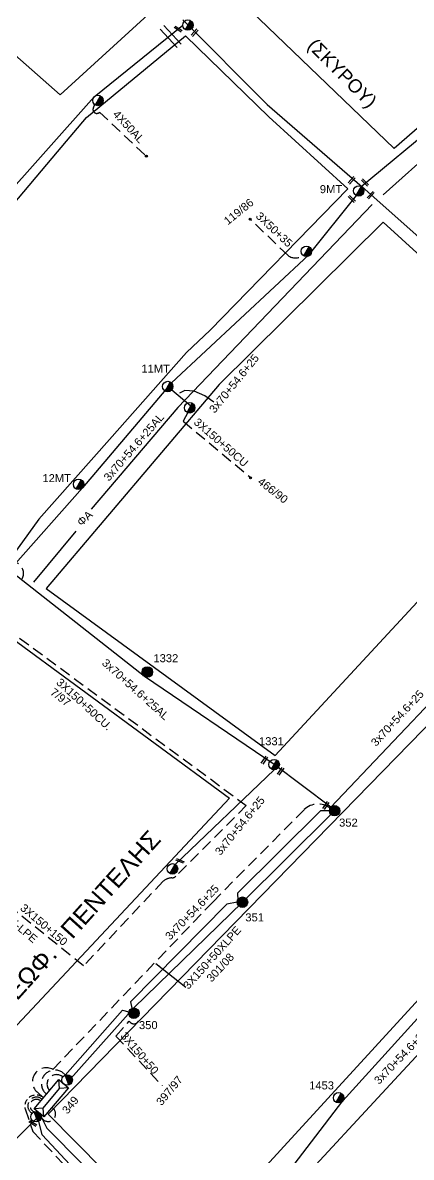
# Model space of a CAD drawing. Header units: millimetres. Extents: x -2449 to 2989, y 8 to 1056.
# Drawn here: x 696.4 to 783.8, y 613.8 to 869.1 of the extents above; entities that cross this region are included whole.
import ezdxf

# ---------------------------------------------------------------- set-up
doc = ezdxf.new("R2010")
doc.units = ezdxf.units.MM
doc.linetypes.add('DASHED', pattern=[19.05, 12.7, -6.35])
for name, color, linetype in [('Άγνωστα', 7, 'Continuous'), ('Επιγραφές - Σχήματα', 7, 'Continuous'), ('Καλώδια ΧΤ   3x150+50CU', 7, 'DASHED'), ('Μηχανική τομή', 7, 'Continuous'), ('Στύλος Ξύλινος', 7, 'Continuous'), ('Στύλος Ξύλινος @ 1', 7, 'Continuous'), ('Στύλος ΦΜ', 7, 'Continuous'), ('Στύλος ΦΜ @ 1', 7, 'Continuous'), ('Συνδέσεις', 7, 'Continuous'), ('Συνεστραμμένα ΧΤ   3x70+54.6+25 AL', 7, 'SYN_LINE'), ('Τομή', 7, 'Continuous'), ('Υποσταθμός εναέριος 2 στύλων', 7, 'Continuous'), ('Υποσταθμός πόλεως', 7, 'Continuous'), ('Υπόβαθρο ΔΕΗ', 7, 'Continuous'), ('Υπόγεια Καλώδια Δικτύου ΧΤ   .075', 7, 'DASHED'), ('Υπόγεια καλώδια Παροχών ΧΤ   4x50AL', 7, 'DASHED')]:
    doc.layers.add(name, color=color, linetype=linetype)
doc.styles.add('arial', font='arial.ttf')
doc.styles.get("Standard").update_dxf_attribs({"font": 'arial.ttf'})
doc.linetypes.add('SYN_LINE', pattern='A,0.5,-0.0001,["/\\/\\/\\/",Standard,S=0.1,R=0,X=0,Y=-0.05],-0.25', length=0.7501)
doc.dimstyles.new('ISO-25', dxfattribs={"dimtxt": 2.5, "dimasz": 2.5, "dimexe": 1.25, "dimexo": 0.625, "dimtad": 1, "dimtxsty": 'Standard', "dimcen": 2.5, "dimadec": 0, "dimazin": 0, "dimtfac": 1, "dimtmove": 0, "dimatfit": 3, "dimfxl": 1, "dimarcsym": 0})

# ---------------------------------------------------------------- blocks, each defined once
blk = doc.blocks.new('ΥΠΑΡΧΩΝ ΤΣΙΜΕΝΤΕΝΙΟΣ ΣΤΥΛΟΣ')
at = {"layer": 'Στύλος ΦΜ'}
blk.add_hatch(color=7, dxfattribs=at).paths.add_polyline_path([(-1.29, -2.28, 0.574793), (2.62, 0, 0.268822), (1.3, 2.27)])
at = {"layer": 'Στύλος ΦΜ', "color": 7}
blk.add_line((-1.29, -2.28), (1.3, 2.27), dxfattribs=at)
blk.add_circle((0, 0), 2.62, dxfattribs=at)
at = {"layer": 'Στύλος ΦΜ', "flags": 4}
for tag, p in [('ΑΡΙΘΜΟΣ', (-4.68, 8.05)), ('ΤΥΠΟΣ', (-4.91, 3.03))]:
    blk.add_attdef(tag, p, '', height=4, dxfattribs=at)
blk = doc.blocks.new('ΥΠΑΡΧΩΝ ΞΥΛΙΝΟΣ ΣΤΥΛΟΣ')
at = {"layer": 'Στύλος Ξύλινος'}
h = blk.add_hatch(color=7, dxfattribs=at)
h.paths.add_polyline_path([(-2.62, 0, 0.270008), (-1.29, -2.28), (1.3, 2.27, 0.576266)])
h.paths.add_polyline_path([(-1.29, -2.28, 0.574793), (2.62, 0, 0.268822), (1.3, 2.27)])
at = {"layer": 'Στύλος Ξύλινος', "color": 7}
blk.add_line((-1.29, -2.28), (1.3, 2.27), dxfattribs=at)
blk.add_circle((0, 0), 2.62, dxfattribs=at)
at = {"layer": 'Στύλος Ξύλινος', "flags": 4}
for tag, p in [('ΑΡΙΘΜΟΣ', (-4.91, 8.6)), ('ΤΥΠΟΣ', (-4.85, 3.39))]:
    blk.add_attdef(tag, p, '', height=4, dxfattribs=at)
blk = doc.blocks.new('ΥΠΟΣΤΑΘΜΟΣ ΕΝΑΕΡΙΟΣ ΕΠΙ 2 ΣΤΥΛΩΝ')
at = {"layer": 'Υποσταθμός εναέριος 2 στύλων', "linetype": 'Continuous'}
for points in [[(-11.97, -2.11, 0.574793), (-8.45, -0.07, 0.268822), (-9.64, 1.98)], [(9.68, -2.15, 0.574793), (13.19, -0.1, 0.268822), (12.01, 1.95)]]:
    blk.add_hatch(color=256, dxfattribs=at).paths.add_polyline_path(points)
for p, q in [((-11.97, -2.11), (-9.64, 1.98)), ((9.68, -2.15), (12.01, 1.95))]:
    blk.add_line(p, q, dxfattribs=at)
for centre in [(-10.81, -0.07), (10.84, -0.1)]:
    blk.add_circle(centre, 2.36, dxfattribs=at)
at = {"layer": 'Υποσταθμός πόλεως', "linetype": 'Continuous', "ltscale": 40}
blk.add_lwpolyline([(-8.57, 2.82), (8.57, 2.82), (8.57, -2.82), (-8.57, -2.82)], close=True, dxfattribs=at)
for points in [[(-5.75, 0), (-8.57, 2.82)], [(-8.57, -2.82), (-5.75, 0)], [(-5.75, 0), (5.75, 0)], [(5.75, 0), (8.57, 2.82)], [(8.57, -2.82), (5.75, 0)]]:
    blk.add_lwpolyline(points, dxfattribs=at)
at = {"layer": 'Υποσταθμός εναέριος 2 στύλων', "ltscale": 40, "flags": 1}
for tag, p in [('ΜΕΤΑΣΧΗΜΑΤΙΣΜΟΣ', (14.09, 2.51)), ('ΙΣΧΥΣ', (14.07, -0.28)), ('ΑΡΙΘΜΟΣ', (14.19, -3))]:
    blk.add_attdef(tag, p, '', height=1.8, dxfattribs=at)
blk = doc.blocks.new('ΜΗΧΑΝΙΚΗ ΤΟΜΗ')
at = {"layer": 'Μηχανική τομή', "ltscale": 40}
for p, q in [((-1.89, 0.78), (1.89, 0.78)), ((1.89, 0), (-1.89, 0))]:
    blk.add_line(p, q, dxfattribs=at)
blk = doc.blocks.new('ΤΟΜΗ')
at = {"layer": 'Τομή', "ltscale": 40}
for p, q in [((-5.68, 0), (5.68, 0)), ((5.68, -2.33), (-5.68, -2.33))]:
    blk.add_line(p, q, dxfattribs=at)
blk = doc.blocks.new('_ΣΥΝΔΕΣΗ')
at = {"layer": 'Συνδέσεις', "linetype": 'SYN_LINE', "ltscale": 40}
blk.add_hatch(color=256, dxfattribs=at).paths.add_polyline_path([(0.5, -0.01, 1), (-0.5, -0.01, 1)])
at = {"layer": 'Συνδέσεις'}
blk.add_circle((0, -0.01), 0.5, dxfattribs=at)

msp = doc.modelspace()

# ---------------------------------------------------------------- linework, layer by layer
at = {"layer": 'Άγνωστα', "color": 7, "linetype": 'DASHED', "ltscale": 0.2}
msp.add_lwpolyline([(756.07, 816.68), (747.57, 824.83)], dxfattribs=at)
at = {"layer": 'Άγνωστα', "color": 151, "linetype": 'SYN_LINE', "ltscale": 8}
msp.add_lwpolyline([(729.44, 786.84), (734.2, 782.88)], dxfattribs=at)
at = {"layer": 'Άγνωστα', "color": 151, "linetype": 'SYN_LINE', "ltscale": 20}
msp.add_lwpolyline([(765.7, 690.97), (745.82, 671.21), (721.39, 647.43), (706.52, 630.78)], dxfattribs=at)
at = {"layer": 'Άγνωστα', "color": 5, "linetype": 'DASHED', "ltscale": 0.2}
for points in [[(717.34, 641.11), (720.36, 644.45)], [(717.34, 641.11), (727.76, 629.94)]]:
    msp.add_lwpolyline(points, dxfattribs=at)
at = {"layer": 'Άγνωστα', "color": 85, "linetype": 'DASHED', "ltscale": 0.2}
msp.add_lwpolyline([(701.76, 628.02), (701.76, 628.02, -1.124868), (705.96, 632.33, -1.516603)], format="xyb", dxfattribs=at)
at = {"layer": 'Άγνωστα', "color": 151, "linetype": 'DASHED', "ltscale": 0.2}
msp.add_lwpolyline([(705.39, 631.89, 0.957052), (702.43, 628.81)], format="xyb", dxfattribs=at)
at = {"layer": 'Άγνωστα', "color": 5, "linetype": 'SYN_LINE', "ltscale": 20}
msp.add_lwpolyline([(705.65, 630.33), (705.54, 630.38)], dxfattribs=at)
at = {"layer": 'Άγνωστα', "color": 5, "linetype": 'DASHED', "ltscale": 0.2}
msp.add_arc((721.37, 645), 1.15, 208.8024, 30.4224, dxfattribs=at)
at = {"layer": 'Επιγραφές - Σχήματα', "color": 85, "linetype": 'Continuous', "ltscale": 0.2}
for p, q in [((807.17, 856.9), (777.45, 830.36)), ((774.98, 828.19), (731.28, 782.49)), ((731.28, 782.49), (711.75, 759.6)), ((708.29, 754.7), (698.81, 743.2))]:
    msp.add_line(p, q, dxfattribs=at)
at = {"layer": 'Επιγραφές - Σχήματα', "linetype": 'Continuous', "ltscale": 0.2}
msp.add_lwpolyline([(739.38, 783.72), (737.37, 785.11), (734.93, 786.15), (732.84, 786.33), (731.62, 785.72)], dxfattribs=at)
at = {"layer": 'Επιγραφές - Σχήματα', "color": 30, "linetype": 'DASHED', "ltscale": 0.2}
msp.add_lwpolyline([(696.26, 743.94, 0.776098), (692.48, 747.37), (683.4, 754.43), (683.35, 755.04, 0.514223), (679.44, 757.33), (668.11, 765.83), (668.44, 766.33, 0.981932), (664.44, 768.14)], format="xyb", dxfattribs=at)
at = {"layer": 'Επιγραφές - Σχήματα', "color": 7, "linetype": 'DASHED', "ltscale": 0.2}
msp.add_arc((757.69, 818.9), 2.75, 233.9773, 308.8371, dxfattribs=at)
at = {"layer": 'Επιγραφές - Σχήματα', "color": 27, "linetype": 'DASHED', "ltscale": 0.2}
msp.add_arc((699.47, 625.42), 1.95, 46.7109, 240.027, dxfattribs=at)
at = {"layer": 'Επιγραφές - Σχήματα', "color": 173, "linetype": 'DASHED', "ltscale": 0.2}
msp.add_arc((699.47, 625.42), 1.45, 46.7109, 250.0108, dxfattribs=at)
at = {"layer": 'Επιγραφές - Σχήματα', "color": 2, "linetype": 'DASHED', "ltscale": 0.2}
msp.add_arc((702.11, 623.55), 1.67, 201.5091, 61.3527, dxfattribs=at)
at = {"layer": 'Καλώδια ΧΤ   3x150+50CU', "color": 151, "linetype": 'DASHED', "ltscale": 0.2}
msp.add_lwpolyline([(733.53, 781.39), (732.49, 779.42), (747.67, 766.73)], dxfattribs=at)
at = {"layer": 'Καλώδια ΧΤ   3x150+50CU', "color": 2, "ltscale": 0.2}
msp.add_lwpolyline([(684.57, 732.59), (689.3, 728.35), (692.62, 732.89), (746.68, 692.96), (730.81, 677.06, -0.18827), (729.95, 676.69, 0.159092), (727.98, 675.95), (710.05, 656.91)], format="xyb", dxfattribs=at)
msp.add_lwpolyline([(710.05, 656.91), (693.85, 669.92)], dxfattribs=at)
at = {"layer": 'Συνεστραμμένα ΧΤ   3x70+54.6+25 AL', "color": 27, "ltscale": 20}
for p, q in [((712.42, 852.36), (732.37, 868.52)), ((683.5, 819.92), (712.42, 852.36))]:
    msp.add_line(p, q, dxfattribs=at)
at = {"layer": 'Συνεστραμμένα ΧΤ   3x70+54.6+25 AL', "color": 30, "ltscale": 20}
for p, q in [((732.37, 869.7), (751.36, 850.64)), ((751.36, 850.64), (772.74, 832.1)), ((772.74, 832.1), (798.03, 809.6)), ((768.38, 626.52), (794.62, 655.47)), ((737.89, 586.64), (768.38, 626.52))]:
    msp.add_line(p, q, dxfattribs=at)
at = {"layer": 'Συνεστραμμένα ΧΤ   3x70+54.6+25 AL', "color": 85, "ltscale": 20}
msp.add_line((772.55, 832.24), (798.66, 853.91), dxfattribs=at)
at = {"layer": 'Συνεστραμμένα ΧΤ   3x70+54.6+25 AL', "color": 151, "ltscale": 20}
for p, q in [((771.39, 830.19), (760.85, 816.97)), ((760.75, 816.8), (729.85, 788.03)), ((729.85, 788.03), (709.85, 764.46)), ((709.85, 764.46), (694.17, 746.73))]:
    msp.add_line(p, q, dxfattribs=at)
at = {"layer": 'Συνεστραμμένα ΧΤ   3x70+54.6+25 AL', "color": 6, "ltscale": 20}
for p, q in [((723.75, 722.02), (694.32, 745.12)), ((752.94, 702.17), (723.75, 722.02)), ((765.69, 692.6), (752.94, 702.17)), ((730.68, 679.72), (752.94, 700.99))]:
    msp.add_line(p, q, dxfattribs=at)
at = {"layer": 'Συνεστραμμένα ΧΤ   3x70+54.6+25 AL', "color": 85, "linetype": 'SYN_LINE', "ltscale": 20}
for points in [[(839.97, 769.08), (814.67, 745.68), (791.04, 719.26), (765.69, 692.6)], [(765.36, 691.79), (763.4, 691.79), (744.73, 673.24), (744.74, 671.67)], [(744.64, 671.21), (742.32, 670.8), (720.62, 648.84), (720.96, 647.35)], [(705.96, 632.33), (718.84, 646.92), (720.25, 646.55)]]:
    msp.add_lwpolyline(points, dxfattribs=at)
at = {"layer": 'Συνεστραμμένα ΧΤ   3x70+54.6+25 AL', "color": 27, "linetype": 'SYN_LINE', "ltscale": 20}
msp.add_lwpolyline([(700.55, 622.93), (701.84, 620.42), (718.11, 603.93)], dxfattribs=at)
at = {"layer": 'Συνεστραμμένα ΧΤ   3x70+54.6+25 AL', "color": 2, "linetype": 'SYN_LINE', "ltscale": 20}
msp.add_lwpolyline([(644.06, 565.86), (668.22, 591.54), (699.53, 622.62)], dxfattribs=at)
at = {"layer": 'Συνεστραμμένα ΧΤ   3x70+54.6+25 AL', "color": 173, "linetype": 'SYN_LINE', "ltscale": 20}
msp.add_lwpolyline([(718.27, 603.21), (716.34, 602.19), (700.78, 618.85), (700.04, 621.98)], dxfattribs=at)
at = {"layer": 'Υπόβαθρο ΔΕΗ'}
for points in [[(743.96, 875.39), (749.77, 881.93), (767.7, 899.16), (794.91, 920.73), (820.1, 941.45), (831.78, 951.06), (846.56, 932.85), (864.29, 913.71), (816.03, 872.08), (779.93, 840.74), (743.96, 875.39)], [(669.69, 883.77), (690.68, 903.8), (726.27, 872.37), (704.82, 852.85), (669.69, 883.77)], [(769.5, 831.71), (738.58, 799.86), (733.21, 794.85), (715.87, 775.31), (700, 757.41), (693.03, 747.67), (651.32, 778.43), (660.9, 790), (681.81, 813.49), (704.2, 840.04), (710.69, 847.73), (733.02, 866.13), (751.71, 847.91), (769.5, 831.71)], [(777.43, 824.21), (740.57, 787.66), (701.63, 741.75), (753.14, 704.23)], [(753.14, 704.23), (824.54, 781.26), (777.43, 824.21)], [(733.07, 592.22), (870.71, 742.39), (840.59, 767.71), (792.48, 716.15), (702.1, 623.52), (733.07, 592.22)], [(907.43, 710.3), (770.78, 555.26), (738.63, 586.56), (756.69, 606.03), (780.05, 631.25), (810.13, 663.72), (839.26, 695.17), (863.97, 721.85), (877.67, 736.4), (907.36, 710.22)], [(613.38, 638.56), (662.06, 694.28), (692.76, 731.53), (742.93, 694.64), (652.82, 598.53), (613.38, 638.56)]]:
    msp.add_lwpolyline(points, dxfattribs=at)
msp.add_spline([(428.02, 754.08), (432.44, 754.71), (447.27, 759.99), (456.21, 763.87), (466.81, 770.45), (478.68, 777.35), (492.02, 784.54), (501.81, 790.45), (507.66, 795.97), (516.13, 802.51), (525.31, 809.98), (532.83, 814.55), (539.74, 817.37), (550.07, 818.11), (559.1, 816.55), (571.63, 816.72), (582.22, 819.27), (590.99, 824.35), (597.38, 829.87), (606.41, 837.68), (611.57, 843.9), (615.29, 848.95), (620.5, 859.14), (626.93, 870.09), (632.29, 880.39), (635.91, 890.53), (638.14, 900.32), (641.22, 912.38), (645.31, 923.21), (648.44, 929.94), (651.26, 937.12), (654.92, 943.29), (661.83, 951.79), (668.42, 957.05), (677.45, 962.63), (686.71, 967.62), (695.72, 973.57), (705.16, 980.11), (710.85, 983.6), (718.84, 989.04), (725.13, 993.29), (731.83, 998.54), (738.82, 1003.1), (750.46, 1010.56), (758.22, 1016.71), (764.24, 1021.89), (768.41, 1026.59), (772.53, 1031.24)], degree=3, dxfattribs=at)
at = {"layer": 'Υπόγεια Καλώδια Δικτύου ΧΤ   .075', "linetype": 'DASHED', "ltscale": 0.2}
msp.add_lwpolyline([(701.08, 627.22), (699.61, 628.54, -0.886986), (703.17, 633.61), (739.14, 671.26), (759.7, 692.02, -0.382775), (765.51, 692.36)], format="xyb", dxfattribs=at)
at = {"layer": 'Υπόγεια Καλώδια Δικτύου ΧΤ   .075', "color": 30, "linetype": 'DASHED', "ltscale": 0.1}
msp.add_lwpolyline([(701.08, 627.21), (700.8, 627.42, 0.672709), (696.9, 624.71)], format="xyb", dxfattribs=at)
at = {"layer": 'Υπόγεια Καλώδια Δικτύου ΧΤ   .075', "color": 30, "linetype": 'DASHED', "ltscale": 0.2}
msp.add_lwpolyline([(696.9, 624.71), (698.63, 619.67), (733.66, 582.41), (736.62, 584.78)], dxfattribs=at)
at = {"layer": 'Υπόγεια καλώδια Παροχών ΧΤ   4x50AL', "color": 27, "linetype": 'DASHED', "ltscale": 0.2}
msp.add_lwpolyline([(712.55, 850.67), (712.24, 849.83, 0.808299), (713.68, 848.91), (724.15, 839.06)], format="xyb", dxfattribs=at)

# ---------------------------------------------------------------- block references
at = {"layer": 'Μηχανική τομή'}
for p, xscale, yscale, zscale, rotation in [((731.24, 867.44), 0.499999999999906, 0.499999999999906, 0.499999999999906, 327.5685512558246), ((735.21, 866.68), 0.4999999999999292, 0.4999999999999292, 0.4999999999999292, 47.55889689913059), ((770.55, 833.46), 0.4999999999999292, 0.4999999999999292, 0.4999999999999292, 47.55889689913059), ((773.23, 832.97), 0.4999999999999893, 0.4999999999999893, 0.4999999999999893, 315.5837332519297), ((770.26, 829.27), 0.4999999999999893, 0.4999999999999893, 0.4999999999999893, 315.5837332519297), ((774.83, 830.13), 0.4999999999999292, 0.4999999999999292, 0.4999999999999292, 47.55889689913059), ((750.58, 703.3), 0.4999999999999997, 0.4999999999999997, 0.4999999999999997, 235.5987882053967), ((754.24, 700.77), 0.4999999999999996, 0.4999999999999996, 0.4999999999999996, 235.5987882053967), ((764.39, 693.09), 0.4999999999999996, 0.4999999999999996, 0.4999999999999996, 235.5987882053967), ((731.67, 680.33), 0.500000000000095, 0.500000000000095, 0.500000000000095, 336.9104111971598), ((698.77, 621.62), 0.4999999999999989, 0.4999999999999989, 0.4999999999999989, 147.6911446665368)]:
    msp.add_blockref('ΜΗΧΑΝΙΚΗ ΤΟΜΗ', p, dxfattribs=dict(at, xscale=xscale, yscale=yscale, zscale=zscale, rotation=rotation))
at = {"layer": 'Στύλος Ξύλινος @ 1', "ltscale": 40}
ref = msp.add_blockref('ΥΠΑΡΧΩΝ ΞΥΛΙΝΟΣ ΣΤΥΛΟΣ', (724.42, 722.99), dxfattribs=dict(at, xscale=0.4499999999998181, yscale=0.4499999999998181, zscale=0.4499999999998181))
ref.add_attrib('ΑΡΙΘΜΟΣ', '1332', (725.78, 725.2), dxfattribs={"layer": 'Στύλος Ξύλινος', "height": 1.8, "flags": 4})
ref = msp.add_blockref('ΥΠΑΡΧΩΝ ΞΥΛΙΝΟΣ ΣΤΥΛΟΣ', (766.54, 691.79), dxfattribs=dict(at, xscale=0.4499999999998181, yscale=0.4499999999998181, zscale=0.4499999999998181))
ref.add_attrib('ΑΡΙΘΜΟΣ', '352', (767.55, 688.22), dxfattribs={"layer": 'Στύλος Ξύλινος', "height": 1.8, "flags": 4})
ref = msp.add_blockref('ΥΠΑΡΧΩΝ ΞΥΛΙΝΟΣ ΣΤΥΛΟΣ', (745.82, 671.21), dxfattribs=dict(at, xscale=0.4499999999998181, yscale=0.4499999999998181, zscale=0.4499999999998181))
ref.add_attrib('ΑΡΙΘΜΟΣ', '351', (746.46, 666.9), dxfattribs={"layer": 'Στύλος Ξύλινος', "height": 1.8, "flags": 4})
ref = msp.add_blockref('ΥΠΑΡΧΩΝ ΞΥΛΙΝΟΣ ΣΤΥΛΟΣ', (721.39, 646.25), dxfattribs=dict(at, xscale=0.4499999999998181, yscale=0.4499999999998181, zscale=0.4499999999998181))
ref.add_attrib('ΑΡΙΘΜΟΣ', '350', (722.53, 642.67), dxfattribs={"layer": 'Στύλος Ξύλινος', "height": 1.8, "flags": 4})
at = {"layer": 'Στύλος ΦΜ @ 1', "ltscale": 40, "xscale": 0.4499999999998181, "yscale": 0.4499999999998181, "zscale": 0.4499999999998181}
for p in [(733.55, 868.52), (713.3, 851.57), (760.2, 817.63), (733.94, 782.43), (730.06, 678.72)]:
    msp.add_blockref('ΥΠΑΡΧΩΝ ΤΣΙΜΕΝΤΕΝΙΟΣ ΣΤΥΛΟΣ', p, dxfattribs=at)
at = {"layer": 'Στύλος ΦΜ @ 1', "ltscale": 40}
ref = msp.add_blockref('ΥΠΑΡΧΩΝ ΤΣΙΜΕΝΤΕΝΙΟΣ ΣΤΥΛΟΣ', (771.97, 831.21), dxfattribs=dict(at, xscale=0.4499999999998181, yscale=0.4499999999998181, zscale=0.4499999999998181))
ref.add_attrib('ΤΥΠΟΣ', '9ΜΤ', (763.22, 830.71), dxfattribs={"layer": 'Στύλος ΦΜ', "height": 1.8, "flags": 4})
ref = msp.add_blockref('ΥΠΑΡΧΩΝ ΤΣΙΜΕΝΤΕΝΙΟΣ ΣΤΥΛΟΣ', (729, 787.21), dxfattribs=dict(at, xscale=0.4499999999998181, yscale=0.4499999999998181, zscale=0.4499999999998181))
ref.add_attrib('ΤΥΠΟΣ', '11ΜΤ', (723.08, 790.34), dxfattribs={"layer": 'Στύλος ΦΜ', "height": 1.8, "flags": 4})
ref = msp.add_blockref('ΥΠΑΡΧΩΝ ΤΣΙΜΕΝΤΕΝΙΟΣ ΣΤΥΛΟΣ', (708.95, 765.22), dxfattribs=dict(at, xscale=0.4499999999998181, yscale=0.4499999999998181, zscale=0.4499999999998181))
ref.add_attrib('ΤΥΠΟΣ', '12ΜΤ', (700.81, 765.7), dxfattribs={"layer": 'Στύλος ΦΜ', "height": 1.8, "flags": 4})
ref = msp.add_blockref('ΥΠΑΡΧΩΝ ΤΣΙΜΕΝΤΕΝΙΟΣ ΣΤΥΛΟΣ', (752.94, 702.17), dxfattribs=dict(at, xscale=0.4499999999998181, yscale=0.4499999999998181, zscale=0.4499999999998181))
ref.add_attrib('ΑΡΙΘΜΟΣ', '1331', (749.53, 706.53), dxfattribs={"layer": 'Στύλος ΦΜ', "height": 1.8, "flags": 4})
ref = msp.add_blockref('ΥΠΑΡΧΩΝ ΤΣΙΜΕΝΤΕΝΙΟΣ ΣΤΥΛΟΣ', (767.44, 627.23), dxfattribs=dict(at, xscale=0.4499999999998181, yscale=0.4499999999998181, zscale=0.4499999999998181))
ref.add_attrib('ΤΥΠΟΣ', '1453', (760.81, 629.1), dxfattribs={"layer": 'Στύλος ΦΜ', "height": 1.8, "flags": 4})
at = {"layer": 'Συνδέσεις', "xscale": 0.4500000000000455, "yscale": 0.4500000000000455, "zscale": 0.4500000000000455}
for p in [(724.19, 839.06), (747.56, 824.85), (747.6, 766.68)]:
    msp.add_blockref('_ΣΥΝΔΕΣΗ', p, dxfattribs=at)
at = {"layer": 'Τομή', "xscale": 0.4999999999999915, "yscale": 0.4999999999999915, "zscale": 0.4999999999999915, "rotation": 132.6156909858462}
msp.add_blockref('ΤΟΜΗ', (729.21, 865.54), dxfattribs=at)
at = {"layer": 'Υποσταθμός εναέριος 2 στύλων', "xscale": 0.4999999999999999, "yscale": 0.4999999999999999, "zscale": 0.4999999999999999, "rotation": 49.88777377121875}
msp.add_blockref('ΥΠΟΣΤΑΘΜΟΣ ΕΝΑΕΡΙΟΣ ΕΠΙ 2 ΣΤΥΛΩΝ', (702.83, 627.11), dxfattribs=at)

# ---------------------------------------------------------------- texts
at = {"layer": 'Άγνωστα', "linetype": 'SYN_LINE', "ltscale": 20, "char_height": 1.8, "width": 69.1904, "attachment_point": 1, "style": 'arial'}
for s, insert, rotation in [('3X50+35', (749.89, 826.67), 316.687), ('3x70+54.6+25', (738.16, 782.21), 50.9659), ('3X150+150', (696.82, 671.02), 319.6935), ('X-LPE', (694.35, 667.99), 319.6935), ('3X150+50XLPE', (732.3, 652.67), 48.0303), ('3X150+50', (719.61, 642.25), 310.6603)]:
    msp.add_mtext(s, dxfattribs=dict(at, insert=insert, rotation=rotation))
at = {"layer": 'Επιγραφές - Σχήματα', "width": 157.7424, "attachment_point": 1}
for s, insert, char_height, rotation in [('(ΣΚΥΡΟΥ)', (762.36, 865.8), 3, 314.8821), ('\\pt128;ΛΕΩΦ.   ΠΕΝΤΕΛΗΣ', (689.63, 648.81), 4, 48.0145)]:
    msp.add_mtext(s, dxfattribs=dict(at, insert=insert, char_height=char_height, rotation=rotation))
at = {"layer": 'Επιγραφές - Σχήματα', "linetype": 'SYN_LINE', "ltscale": 20, "char_height": 1.8, "width": 69.1904, "attachment_point": 1, "style": 'arial'}
for s, insert, rotation in [('119/86', (741.4, 824.86), 38.821), ('466/90', (750.18, 766.91), 322.3027), ('7/97', (703.5, 719.53), 322.3027), ('301/08', (737.55, 654.32), 47.3152), ('397/97', (726.23, 626.45), 50.2688), ('349', (705.06, 624.56), 50.2688)]:
    msp.add_mtext(s, dxfattribs=dict(at, insert=insert, rotation=rotation))
at = {"layer": 'Επιγραφές - Σχήματα', "color": 85, "linetype": 'Continuous', "ltscale": 0.2, "insert": (708.36, 757.01), "char_height": 1.8, "width": 16.5569, "attachment_point": 1, "rotation": 41.8734}
msp.add_mtext('ΦΑ', dxfattribs=at)
at = {"layer": 'Καλώδια ΧΤ   3x150+50CU', "ltscale": 40, "char_height": 1.8, "width": 69.1904, "attachment_point": 1, "style": 'arial'}
for s, insert, rotation in [('3X150+50CU', (735.88, 780.3), 318.9428), ('3X150+50CU.', (704.99, 721.77), 317.5086)]:
    msp.add_mtext(s, dxfattribs=dict(at, insert=insert, rotation=rotation))
at = {"layer": 'Συνεστραμμένα ΧΤ   3x70+54.6+25 AL', "style": 'arial'}
for rotation, p in [(49.0501, (715.77, 765.77)), (318.2152, (714.04, 724.81)), (46.045, (776.53, 630.09))]:
    msp.add_text('3x70+54.6+25AL', height=1.8, rotation=rotation, dxfattribs=at).set_placement(p)
at = {"layer": 'Συνεστραμμένα ΧΤ   3x70+54.6+25 AL', "linetype": 'SYN_LINE', "ltscale": 20, "char_height": 1.8, "width": 69.1904, "attachment_point": 1, "style": 'arial'}
for insert, rotation in [((774.53, 707.34), 47.2148), ((739.46, 682.73), 50.9659), ((728.23, 663.8), 45.9908)]:
    msp.add_mtext('3x70+54.6+25', dxfattribs=dict(at, insert=insert, rotation=rotation))
at = {"layer": 'Υπόγεια καλώδια Παροχών ΧΤ   4x50AL', "linetype": 'SYN_LINE', "ltscale": 20, "insert": (717.83, 849.56), "char_height": 1.8, "width": 69.1904, "attachment_point": 1, "rotation": 313.1243, "style": 'arial'}
msp.add_mtext('4X50AL', dxfattribs=at)

# ---------------------------------------------------------------- leaders
at = {"layer": 'Επιγραφές - Σχήματα', "ltscale": 40}
msp.add_leader([(726.36, 657.43), (733.04, 652.11)], dimstyle='ISO-25', override={"dimasz": 1, "dimtad": 0}, dxfattribs=at)

doc.saveas('drawing.dxf')
